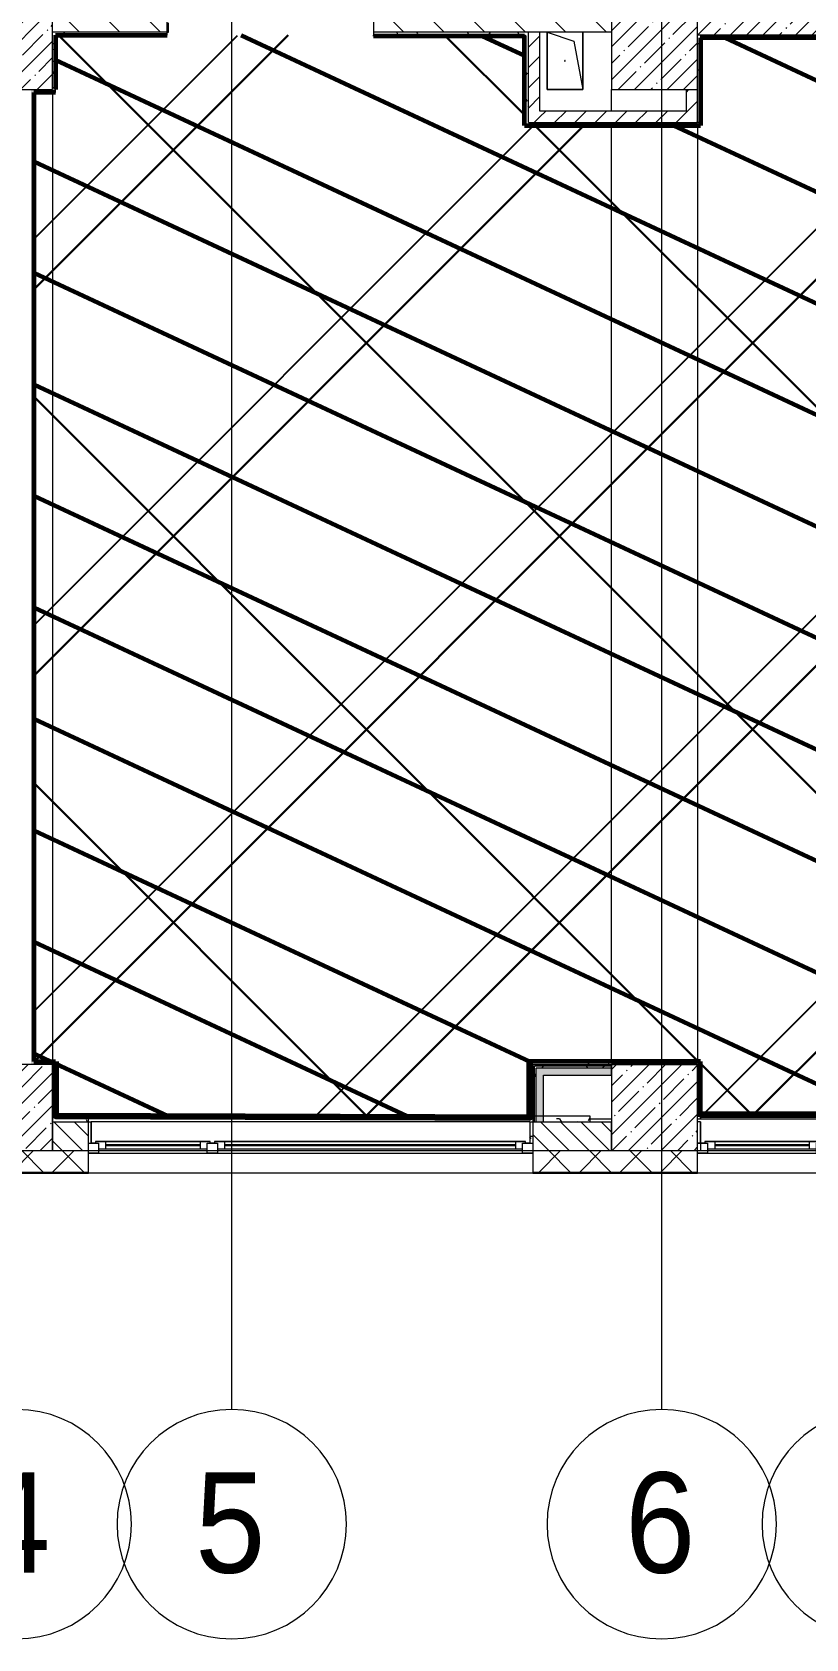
# Model space of a CAD drawing. Header units: millimetres. Extents: x -164500 to 426394, y -51911 to 102118.
# Drawn here: x 161390 to 166788, y -3507 to 7700 of the extents above; entities that cross this region are included whole.
import ezdxf

# ---------------------------------------------------------------- set-up
doc = ezdxf.new("R2010")
doc.units = ezdxf.units.MM
doc.linetypes.add('Осевая', pattern=[6350, 1270, -952.5, 3175, -952.5])
for name, color, linetype, lineweight in [('0) шлифовка', 5, 'Continuous', 60), ('1.4) Плинтус ПЛ-4', 6, 'Continuous', 60), ('5.3) Л-7 Линолеум 4 вып', 230, 'Continuous', 30), ('7.7) Плинтус', 222, 'Continuous', 90), ('A-FLOR', 7, 'Continuous', 9), ('A-GENM', 7, 'Continuous', 9), ('A-GLAZ', 7, 'Continuous', 9), ('A-GLAZ-1', 7, 'Continuous', 5), ('A-WALL', 7, 'Continuous', 5), ('I-WALL', 7, 'Continuous', 5), ('S-COLS', 7, 'Continuous', 9), ('S-COLS-1', 7, 'Continuous', 5), ('Оси', 7, 'Continuous', 9), ('Оси-1', 7, 'Continuous', 20), ('Оси-2', 7, 'Осевая', 9)]:
    doc.layers.add(name, color=color, linetype=linetype, lineweight=lineweight)
for name, color, linetype in [('2) защита вин плитк', 6, 'Continuous'), ('3.1) Наливной пол', 3, 'Continuous'), ('3.2.3) Нал-ой пол 4 вып', 3, 'Continuous')]:
    doc.layers.add(name, color=color, linetype=linetype)
doc.layers.add('A-AREA-PATT-2', color=7, linetype='Continuous', lineweight=5, true_color=0xcde0ef, transparency=1)
doc.layers.add('A-WALL-1', color=9, linetype='Continuous', lineweight=5, true_color=0x808080)
doc.layers.add('A-WALL-FNSH-1', color=9, linetype='Continuous', lineweight=5, true_color=0x808080)
doc.styles.add('Arial', font='arial.ttf', dxfattribs={"width": 0.9, "height": 700})
pattern_1 = [(45, (148772.12, -0.94), (-70.7107, 70.7107), [])]
pattern_2 = [(45, (148772.12, -0.94), (-114.0493, 114.0493), []), (45, (148886.17, -0.94), (-114.0493, 114.0493), [201.612, -40.322, 6.706, -33.617])]
pattern_3 = [(0, (148772.123, -0.94), (243.84, 60.96), [20.117, -162.763, 20.117, -162.763, -975.36]), (0, (148772.123, -0.94), (243.84, 60.96), [-365.76, 20.117, -345.643, 20.117, -162.763, -426.72]), (0, (148772.123, -0.94), (243.84, 60.96), [-914.4, 20.117, -101.803, 20.117, -284.683]), (120, (148863.563, 29.54), (-174.71291, 180.69163), [20.117, -162.763, 20.117, -162.763, -975.36]), (120, (148863.563, 29.54), (-174.71291, 180.69163), [-365.76, 20.117, -345.643, 20.117, -162.763, -426.72]), (120, (148863.563, 29.54), (-174.71291, 180.69163), [-914.4, 20.117, -101.803, 20.117, -284.683]), (240, (148894.043, 151.46), (-69.12709, -241.65163), [20.117, -162.763, 20.117, -162.763, -975.36]), (240, (148894.043, 151.46), (-69.12709, -241.65163), [-365.76, 20.117, -345.643, 20.117, -162.763, -426.72]), (240, (148894.043, 151.46), (-69.12709, -241.65163), [-914.4, 20.117, -101.803, 20.117, -284.683])]
pattern_4 = [(45, (148772.12, -0.94), (-212.132, 212.132), []), (135, (148772.12, -0.94), (-212.132, -212.132), [])]
pattern_5 = [(45, (148903.1, 14959), (-1347.04, 1347.04), [])]

# ---------------------------------------------------------------- blocks, each defined once
blk = doc.blocks.new('120_Окно_СКБ_2Ст - 120_Окно_СКБ_2Ст 3100х2500 _мал_створка слева_ 2-22446355-Объем проектирования 2 этажа')
at = {"layer": 'A-GLAZ'}
for p, q in [((-1550, -127), (-1550, -57)), ((-1550, -57), (-1480, -57)), ((-1480, -57), (-1480, -127)), ((650, -87), (-1480, -87)), ((-1480, -87), (-1480, -127)), ((-1430, -137), (-1430, -87)), ((600, -137), (600, -87)), ((650, -127), (650, -57)), ((650, -57), (720, -57)), ((650, -127), (650, -87)), ((720, -57), (720, -127)), ((1480, -87), (720, -87)), ((720, -87), (720, -127)), ((770, -137), (770, -87)), ((1430, -137), (1430, -87)), ((1480, -127), (1480, -57)), ((1480, -57), (1550, -57)), ((1480, -127), (1480, -87)), ((1550, -57), (1550, -127)), ((-1480, -127), (-1550, -127)), ((-1480, -127), (-1500, -127)), ((-1500, -127), (-1500, -137)), ((-1500, -137), (670, -137)), ((670, -137), (-1500, -137)), ((720, -127), (650, -127)), ((670, -127), (650, -127)), ((670, -137), (670, -127)), ((720, -127), (700, -127)), ((700, -127), (700, -137)), ((700, -137), (1500, -137)), ((1500, -137), (700, -137)), ((1550, -127), (1480, -127)), ((1500, -127), (1480, -127)), ((1500, -137), (1500, -127))]:
    blk.add_line(p, q, dxfattribs=at)
at = {"layer": 'A-GLAZ-1'}
for p, q in [((1550, -57), (-1550, -57)), ((-1430, -107), (600, -107)), ((770, -107), (1430, -107)), ((-1530, -127), (-1500, -127)), ((600, -117), (-1430, -117)), ((670, -127), (700, -127)), ((1430, -117), (770, -117)), ((1500, -127), (1530, -127))]:
    blk.add_line(p, q, dxfattribs=at)
blk = doc.blocks.new('120_Окно_СКБ_1Ст - 120_Окно_СКБ_1Ст 900х2500_h_-V407-Объем проектирования 2 этажа')
at = {"layer": 'A-GLAZ'}
for p, q in [((-450, -127), (-450, -57)), ((-450, -57), (-380, -57)), ((-380, -57), (-380, -127)), ((380, -87), (-380, -87)), ((-380, -87), (-380, -127)), ((-330, -137), (-330, -87)), ((330, -137), (330, -87)), ((380, -127), (380, -57)), ((380, -57), (450, -57)), ((380, -127), (380, -87)), ((450, -57), (450, -127)), ((-380, -127), (-450, -127)), ((-380, -127), (-400, -127)), ((-400, -127), (-400, -137)), ((-400, -137), (400, -137)), ((400, -137), (-400, -137)), ((450, -127), (380, -127)), ((400, -127), (380, -127)), ((400, -137), (400, -127))]:
    blk.add_line(p, q, dxfattribs=at)
at = {"layer": 'A-GLAZ-1'}
for p, q in [((450, -57), (-450, -57)), ((-330, -107), (330, -107)), ((-430, -127), (-400, -127)), ((330, -117), (-330, -117)), ((400, -127), (450, -127))]:
    blk.add_line(p, q, dxfattribs=at)
blk = doc.blocks.new('GM_Отверстие прямоугольное _в плите_ - Отверстие-V419-Объем проектирования 2 этажа')
at = {"layer": 'A-GENM'}
for p, q in [((-200, 125), (200, 125)), ((200, 125), (-200, 125)), ((-138, 62), (200, 125)), ((200, 125), (200, -125)), ((200, -125), (200, 125)), ((-200, -125), (-138, 62)), ((200, -125), (-200, -125)), ((-200, -125), (200, -125))]:
    blk.add_line(p, q, dxfattribs=at)
for start, end in [(360, 180), (180, 360)]:
    blk.add_arc((0, 0), 2.5, start, end, dxfattribs=at)
blk = doc.blocks.new('BSC_Колонна _Прямоугольная - 600х600-20441433-Объем проектирования 2 этажа')
at = {"layer": 'S-COLS-1'}
h = blk.add_hatch(dxfattribs=at)
h.set_pattern_fill('FP_175', color=256, style=0, pattern_type=2)
h.set_pattern_definition([(45, (-12460, -7600), (-114.0493, 114.0493), []), (45, (-12345.95, -7600), (-114.0493, 114.0493), [201.612, -40.322, 6.706, -33.617])])
h.paths.add_polyline_path([(300, -300), (300, 300), (-300, 300), (-300, -300), (150, -300)])
for p, q in [((300, 300), (-300, 300)), ((-300, 300), (-300, -300)), ((300, -300), (300, 300)), ((-300, -300), (300, -300))]:
    blk.add_line(p, q, dxfattribs=at)
blk = doc.blocks.new('BSC_Колонна _Прямоугольная - 600х600-V426-Объем проектирования 2 этажа')
at = {"layer": 'S-COLS-1'}
h = blk.add_hatch(dxfattribs=at)
h.set_pattern_fill('FP_176', color=256, style=0, pattern_type=2)
h.set_pattern_definition([(45, (-16960, -7600), (-114.0493, 114.0493), []), (45, (-16845.95, -7600), (-114.0493, 114.0493), [201.612, -40.322, 6.706, -33.617])])
h.paths.add_polyline_path([(300, -300), (300, 300), (-300, 300), (-300, -300), (-225, -300)])
for p, q in [((300, 300), (-300, 300)), ((-300, 300), (-300, -300)), ((300, -300), (300, 300)), ((-300, -300), (300, -300))]:
    blk.add_line(p, q, dxfattribs=at)
blk = doc.blocks.new('Ось сетки - D8-29747960-Объем проектирования 2 этажа')
at = {"layer": 'Оси-1'}
for start, end in [(360, 180), (180, 360)]:
    blk.add_arc((0, 0), 4, start, end, dxfattribs=at)

msp = doc.modelspace()

# ---------------------------------------------------------------- hatches: boundary and pattern name
at = {"layer": '0) шлифовка', "true_color": 0x2776bb}
h = msp.add_hatch(dxfattribs=at)
h.set_pattern_fill('ANSI31', color=152, scale=222, angle=110)
h.set_pattern_definition([(155, (148903.1, 14959), (-297.882, -638.811), [])])
h.paths.add_polyline_path([(164824.123, 7672), (163772.033, 7672), (163772.033, 7679), (161553.123, 7679), (161553.123, 7300), (161553.123, 7279), (161403.123, 7279), (161403.123, 521), (161553.123, 521), (161553.123, 141), (161782.123, 141), (164861.123, 141), (164861.123, 521), (166053.123, 521), (166053.123, 141), (166932.123, 141), (170661.123, 141), (170661.123, 520.5), (170661.123, 521), (171503.123, 521), (171503.123, 141), (173581.123, 141), (173581.123, 150), (173581.123, 7679), (173142.123, 7679), (171702.123, 7680), (171702.123, 7679), (171303.123, 7679), (171303.123, 7049), (169631.123, 7049), (169631.123, 7659), (166053.123, 7659), (166053.123, 7049), (164824.123, 7049)])
at = {"layer": '2) защита вин плитк'}
h = msp.add_hatch(dxfattribs=at)
h.set_pattern_fill('ANSI31', color=256, scale=600)
h.set_pattern_definition(pattern_5)
h.paths.add_polyline_path([(164824.123, 7672), (163772.033, 7672), (163772.033, 7679), (161553.123, 7679), (161553.123, 7300), (161553.123, 7279), (161403.123, 7279), (161403.123, 521), (161553.123, 521), (161553.123, 141), (161782.123, 141), (164861.123, 141), (164861.123, 521), (166053.123, 521), (166053.123, 141), (166932.123, 141), (170661.123, 141), (170661.123, 520.5), (170661.123, 521), (171503.123, 521), (171503.123, 141), (173581.123, 141), (173581.123, 150), (173581.123, 7679), (173142.123, 7679), (171702.123, 7680), (171702.123, 7679), (171303.123, 7679), (171303.123, 7049), (169631.123, 7049), (169631.123, 7659), (166053.123, 7659), (166053.123, 7049), (164824.123, 7049)])
at = {"layer": '3.1) Наливной пол'}
h = msp.add_hatch(dxfattribs=at)
h.set_pattern_fill('ANSI31', color=256, scale=600)
h.set_pattern_definition([(45, (148903.1, 28781), (-1347.04, 1347.04), [])])
h.paths.add_polyline_path([(164824.123, 7670.008), (163772.033, 7670.008), (163772.033, 7677.008), (161553.123, 7677.008), (161553.123, 7298.008), (161553.123, 7277.008), (161403.123, 7277.008), (161403.123, 519.008), (161553.123, 519.008), (161553.123, 139.008), (161782.123, 139.008), (164861.123, 139.008), (164861.123, 519.008), (166053.123, 519.008), (166053.123, 139.008), (166932.123, 139.008), (170661.123, 139.008), (170661.123, 518.508), (170661.123, 519.008), (171503.123, 519.008), (171503.123, 139.008), (173581.123, 139.008), (173581.123, 148.008), (173581.123, 7677.008), (173142.123, 7677.008), (171702.123, 7678.008), (171702.123, 7677.008), (171303.123, 7677.008), (171303.123, 7047.008), (169631.123, 7047.008), (169631.123, 7657.008), (166053.123, 7657.008), (166053.123, 7047.008), (164824.123, 7047.008)])
at = {"layer": '3.2.3) Нал-ой пол 4 вып'}
h = msp.add_hatch(dxfattribs=at)
h.set_pattern_fill('ANSI31', color=256, scale=600)
h.set_pattern_definition(pattern_5)
h.paths.add_polyline_path([(164824.123, 7672), (163772.033, 7672), (163772.033, 7679), (161553.123, 7679), (161553.123, 7300), (161553.123, 7279), (161403.123, 7279), (161403.123, 521), (161553.123, 521), (161553.123, 141), (161782.123, 141), (164861.123, 141), (164861.123, 521), (166053.123, 521), (166053.123, 141), (166932.123, 141), (170661.123, 141), (170661.123, 520.5), (170661.123, 521), (171503.123, 521), (171503.123, 141), (173581.123, 141), (173581.123, 150), (173581.123, 7679), (173142.123, 7679), (171702.123, 7680), (171702.123, 7679), (171303.123, 7679), (171303.123, 7049), (169631.123, 7049), (169631.123, 7659), (166053.123, 7659), (166053.123, 7049), (164824.123, 7049)])
at = {"layer": '5.3) Л-7 Линолеум 4 вып'}
h = msp.add_hatch(dxfattribs=at)
h.set_pattern_fill('ANSI37', color=256, scale=600)
h.set_pattern_definition([(45, (148903.1, 14959), (-1347.04, 1347.04), []), (135, (148903.1, 14959), (-1347.04, -1347.04), [])])
h.paths.add_polyline_path([(164824.123, 7672), (163772.033, 7672), (163772.033, 7679), (161553.123, 7679), (161553.123, 7300), (161553.123, 7279), (161403.123, 7279), (161403.123, 521), (161553.123, 521), (161553.123, 141), (161782.123, 141), (164861.123, 141), (164861.123, 521), (166053.123, 521), (166053.123, 141), (166932.123, 141), (170661.123, 141), (170661.123, 520.5), (170661.123, 521), (171503.123, 521), (171503.123, 141), (173581.123, 141), (173581.123, 150), (173581.123, 7679), (173142.123, 7679), (171702.123, 7680), (171702.123, 7679), (171303.123, 7679), (171303.123, 7049), (169631.123, 7049), (169631.123, 7659), (166053.123, 7659), (166053.123, 7049), (164824.123, 7049)])
at = {"layer": 'A-AREA-PATT-2'}
msp.add_hatch(color=256, dxfattribs=at).paths.add_polyline_path([(164824.123, 7049.059), (164828.123, 7049.059), (164828.123, 7675.059), (163772.123, 7675.059), (163772.123, 7671.059), (164824.123, 7671.059), (164824.123, 7050.932)])
at = {"layer": 'A-WALL'}
h = msp.add_hatch(dxfattribs=at)
h.set_pattern_fill('FP_2', color=256, style=0, pattern_type=2)
h.set_pattern_definition([(135, (148772.12, -0.94), (-70.7107, -70.7107), [])])
h.paths.add_polyline_path([(161532.123, -100.941), (161782.123, -100.941), (161782.123, 99.059), (161532.123, 99.059), (161532.123, 80.508)])
h.paths.add_polyline_path([(165432.123, -100.941), (165432.123, 99.059), (164882.123, 99.059), (164882.123, -100.941)])
h = msp.add_hatch(dxfattribs=at)
h.set_pattern_fill('FP_24', color=256, style=0, pattern_type=2)
h.set_pattern_definition([(45, (148772.12, -0.94), (-141.42136, 141.42136), []), (135, (148772.12, -0.94), (-141.42136, -141.42136), [])])
h.paths.add_polyline_path([(224252.123, -250.941), (224472.123, -250.941), (224472.123, -100.941), (220332.123, -100.941), (220332.123, -250.941), (224048.58, -250.941)])
h.paths.add_polyline_path([(216098.502, -250.941), (219432.123, -250.941), (219432.123, -100.941), (215832.123, -100.941), (215832.123, -250.941)])
h.paths.add_polyline_path([(214182.123, -250.941), (214932.123, -250.941), (214932.123, -100.941), (213932.123, -100.941), (213932.123, -250.941)])
h.paths.add_polyline_path([(210182.123, -250.941), (210832.123, -250.941), (210832.123, -100.941), (209682.123, -100.941), (209682.123, -250.941)])
h.paths.add_polyline_path([(207582.123, -250.941), (207582.123, -100.941), (206832.123, -100.941), (206832.123, -250.941), (207425.689, -250.941)])
h.paths.add_polyline_path([(205182.123, -250.941), (205932.123, -250.941), (205932.123, -100.941), (205182.123, -100.941), (205182.123, -118.941)])
h.paths.add_polyline_path([(200682.123, -250.941), (202082.123, -250.941), (202082.123, -100.941), (200682.123, -100.941)])
h.paths.add_polyline_path([(196584.673, -250.941), (197582.123, -250.941), (197582.123, -100.941), (196182.123, -100.941), (196182.123, -250.941)])
h.paths.add_polyline_path([(191682.123, -250.941), (192808.457, -250.941), (192808.457, -100.941), (191432.123, -100.941), (191432.123, -250.941), (191525.533, -250.941)])
h.paths.add_polyline_path([(194082.123, -250.941), (194082.123, -100.941), (193708.457, -100.941), (193708.457, -250.941)])
h.paths.add_polyline_path([(187262.123, -250.941), (188332.123, -250.941), (188332.123, -100.941), (186762.123, -100.941), (186762.123, -250.941), (187189.127, -250.941)])
h.paths.add_polyline_path([(181782.123, -250.941), (182642.123, -250.941), (182642.123, -100.941), (181782.123, -100.941), (181782.123, -118.941)])
h.paths.add_polyline_path([(183575.455, -250.941), (184662.123, -250.941), (184662.123, -100.941), (183542.123, -100.941), (183542.123, -250.941)])
h.paths.add_polyline_path([(178516.314, -250.941), (179682.123, -250.941), (179682.123, -100.941), (177981.867, -100.941), (177981.867, -250.941)])
h.paths.add_polyline_path([(171288.97, -250.941), (171482.123, -250.941), (171482.123, -100.941), (170382.123, -100.941), (170382.123, -250.941), (171282.123, -250.941)])
h.paths.add_polyline_path([(174902.642, -250.941), (175181.867, -250.941), (175181.867, -100.941), (173582.123, -100.941), (173582.123, -250.941), (174332.123, -250.941)])
h.paths.add_polyline_path([(165432.123, -250.941), (166032.123, -250.941), (166032.123, -100.941), (164882.123, -100.941), (164882.123, -250.941)])
h.paths.add_polyline_path([(167582.123, -250.941), (167582.123, -100.941), (166932.123, -100.941), (166932.123, -250.941), (166952.564, -250.941)])
h.paths.add_polyline_path([(160932.123, -250.941), (161782.123, -250.941), (161782.123, -100.941), (160432.123, -100.941), (160432.123, -250.941), (160447.955, -250.941)])
h.paths.add_polyline_path([(155388.814, -250.941), (157332.123, -250.941), (157332.123, -100.941), (153402.123, -100.941), (153402.123, -250.941), (154666.08, -250.941)])
h.paths.add_polyline_path([(148662.123, -250.941), (152502.123, -250.941), (152502.123, -100.941), (148512.123, -100.941), (148512.123, -250.941)])
at = {"layer": 'I-WALL'}
h = msp.add_hatch(dxfattribs=at)
h.set_pattern_fill('FP_23', color=256, style=0, pattern_type=2)
h.set_pattern_definition([(135, (148772.12, -0.94), (-141.4214, -141.4214), [])])
h.paths.add_polyline_path([(162332.033, 7699.059), (162332.033, 7899.059), (161532.123, 7899.059), (161532.123, 7699.059), (161552.123, 7699.059)])
h.paths.add_polyline_path([(163941.41, 7699.059), (165432.123, 7699.059), (165432.123, 7899.059), (163772.033, 7899.059), (163772.033, 7699.059)])
h.paths.add_polyline_path([(160252.123, 7699.059), (160932.123, 7699.059), (160932.123, 7899.059), (160232.123, 7899.059), (160232.123, 7829.059), (159432.123, 7829.059), (159432.123, 7899.059), (157032.123, 7899.059), (157032.123, 7699.059), (160232.123, 7699.059)])
h.paths.add_polyline_path([(156432.123, 7699.059), (156432.123, 7899.059), (155302.123, 7899.059), (155302.123, 7699.059), (156412.123, 7699.059)])
h.paths.add_polyline_path([(152502.123, 7699.059), (152802.123, 7699.059), (152802.123, 7899.059), (152502.123, 7899.059)])
h = msp.add_hatch(dxfattribs=at)
h.set_pattern_fill('FP_1', color=256, style=0, pattern_type=2)
h.set_pattern_definition(pattern_2)
h.paths.add_polyline_path([(169843.502, 7679.059), (170682.123, 7679.059), (170682.123, 7899.059), (168532.123, 7899.059), (168532.123, 7829.059), (167332.123, 7829.059), (167332.123, 7899.059), (166032.123, 7899.059), (166032.123, 7679.059), (169732.123, 7679.059)])
h = msp.add_hatch(dxfattribs=at)
h.set_pattern_fill('FP_191', color=256, style=0, pattern_type=2)
h.set_pattern_definition(pattern_3)
h.paths.add_polyline_path([(161532.123, 7299.059), (161552.123, 7299.059), (161551.171, 7679.059), (161532.123, 7699.059), (161532.123, 7678.546)])
h.paths.add_polyline_path([(161552.123, 7679.059), (161552.123, 7699.059), (161532.123, 7699.059)])
h = msp.add_hatch(dxfattribs=at)
h.set_pattern_fill('FP_191', color=256, style=0, pattern_type=2)
h.set_pattern_definition(pattern_3)
h.paths.add_polyline_path([(164832.123, 7679.059), (164852.123, 7679.059), (164852.123, 7699.059), (163772.033, 7699.059), (163772.123, 7679.059), (164824.123, 7679.059)])
h.paths.add_polyline_path([(161552.123, 7679.059), (162332.033, 7679.059), (162332.033, 7699.059), (161552.123, 7699.059)])
h = msp.add_hatch(dxfattribs=at)
h.set_pattern_fill('FP_191', color=256, style=0, pattern_type=2)
h.set_pattern_definition(pattern_3)
h.paths.add_polyline_path([(164842.017, 7049.059), (164852.123, 7049.059), (164852.123, 7679.059), (164832.123, 7679.059), (164832.123, 7049.059)])
h = msp.add_hatch(dxfattribs=at)
h.set_pattern_fill('FP_22', color=256, style=0, pattern_type=2)
h.set_pattern_definition(pattern_1)
h.paths.add_polyline_path([(164852.123, 7069.059), (164932.123, 7069.059), (164932.123, 7699.059), (164852.123, 7699.059), (164852.123, 7269.059)])
h = msp.add_hatch(dxfattribs=at)
h.set_pattern_fill('FP_191', color=256, style=0, pattern_type=2)
h.set_pattern_definition(pattern_3)
h.paths.add_polyline_path([(166052.123, 7069.059), (166051.171, 7659.059), (166032.123, 7679.059), (166032.123, 7069.059)])
h.paths.add_polyline_path([(166052.123, 7659.059), (166052.123, 7679.059), (166032.123, 7679.059)])
h = msp.add_hatch(dxfattribs=at)
h.set_pattern_fill('FP_191', color=256, style=0, pattern_type=2)
h.set_pattern_definition(pattern_3)
h.paths.add_polyline_path([(168982.123, 7659.059), (169631.123, 7659.059), (169652.123, 7679.059), (166052.123, 7679.059), (166052.123, 7659.059), (168782.123, 7659.059)])
h.paths.add_polyline_path([(169652.123, 7659.059), (169652.123, 7679.059), (169632.123, 7659.059)])
h = msp.add_hatch(dxfattribs=at)
h.set_pattern_fill('FP_191', color=256, style=0, pattern_type=2)
h.set_pattern_definition(pattern_3)
h.paths.add_polyline_path([(161382.123, 7299.059), (161402.123, 7279.059), (161402.123, 7299.059)])
h.paths.add_polyline_path([(161382.123, 499.059), (161402.123, 499.059), (161401.171, 7279.059), (161382.123, 7299.059), (161382.123, 517.077)])
h = msp.add_hatch(dxfattribs=at)
h.set_pattern_fill('FP_191', color=256, style=0, pattern_type=2)
h.set_pattern_definition(pattern_3)
h.paths.add_polyline_path([(161552.123, 7279.059), (161552.123, 7299.059), (161402.123, 7299.059), (161402.623, 7279.059), (161532.123, 7279.059)])
h = msp.add_hatch(dxfattribs=at)
h.set_pattern_fill('FP_22', color=256, style=0, pattern_type=2)
h.set_pattern_definition(pattern_1)
h.paths.add_polyline_path([(166032.123, 7149.059), (166032.123, 7299.059), (165952.123, 7299.059), (165952.123, 7149.059)])
h = msp.add_hatch(dxfattribs=at)
h.set_pattern_fill('FP_191', color=256, style=0, pattern_type=2)
h.set_pattern_definition(pattern_3)
h.paths.add_polyline_path([(166032.123, 7049.059), (166052.123, 7049.059), (166052.123, 7069.059), (164852.123, 7069.059), (164852.154, 7049.059), (166028.562, 7049.059)])
h = msp.add_hatch(dxfattribs=at)
h.set_pattern_fill('FP_22', color=256, style=0, pattern_type=2)
h.set_pattern_definition(pattern_1)
h.paths.add_polyline_path([(165452.417, 7069.059), (166032.123, 7069.059), (166032.123, 7149.059), (164932.123, 7149.059), (164932.123, 7069.059), (165432.123, 7069.059)])
h = msp.add_hatch(dxfattribs=at)
h.set_pattern_fill('FP_191', color=256, style=0, pattern_type=2)
h.set_pattern_definition(pattern_3)
h.paths.add_polyline_path([(161532.123, 499.059), (161530.359, 519.059), (161403.123, 519.059), (161402.123, 499.059)])
h = msp.add_hatch(dxfattribs=at)
h.set_pattern_fill('FP_191', color=256, style=0, pattern_type=2)
h.set_pattern_definition(pattern_3)
h.paths.add_polyline_path([(161540.065, 139.059), (161552.123, 139.059), (161552.123, 519.059), (161532.123, 519.059), (161532.123, 139.059)])
h = msp.add_hatch(dxfattribs=at)
h.set_pattern_fill('FP_191', color=256, style=0, pattern_type=2)
h.set_pattern_definition(pattern_3)
h.paths.add_polyline_path([(164882.123, 499.059), (166032.123, 499.059), (166030.359, 519.059), (164862.123, 519.059), (164862.123, 499.059)])
h = msp.add_hatch(dxfattribs=at)
h.set_pattern_fill('FP_191', color=256, style=0, pattern_type=2)
h.set_pattern_definition(pattern_3)
h.paths.add_polyline_path([(164882.123, 139.059), (164882.123, 499.059), (164862.123, 498.711), (164862.123, 139.059)])
h = msp.add_hatch(dxfattribs=at)
h.set_pattern_fill('FP_192', color=256, style=0, pattern_type=2)
h.set_pattern_definition(pattern_4)
h.paths.add_polyline_path([(164883.414, 139.059), (164894.623, 139.059), (164894.623, 499.059), (164882.123, 499.059), (164882.123, 139.059)])
h = msp.add_hatch(dxfattribs=at)
h.set_pattern_fill('FP_192', color=256, style=0, pattern_type=2)
h.set_pattern_definition(pattern_4)
h.paths.add_polyline_path([(165145.728, 486.559), (165432.123, 486.559), (165432.123, 499.059), (164894.623, 499.059), (164894.623, 486.559), (164966.739, 486.559)])
h = msp.add_hatch(dxfattribs=at)
h.set_pattern_fill('FP_192', color=256, style=0, pattern_type=2)
h.set_pattern_definition(pattern_4)
h.paths.add_polyline_path([(164895.957, 139.059), (164907.123, 139.059), (164907.123, 486.559), (164894.623, 486.559), (164894.623, 139.059)])
h = msp.add_hatch(dxfattribs=at)
h.set_pattern_fill('FP_192', color=256, style=0, pattern_type=2)
h.set_pattern_definition(pattern_4)
h.paths.add_polyline_path([(165411.623, 474.059), (165432.123, 474.059), (165432.123, 486.559), (164907.123, 486.559), (164907.123, 474.059), (165282.123, 474.059)])
for points in [[(164957.123, 99.059), (164957.123, 474.059), (164907.123, 474.059), (164907.123, 99.059)], [(165432.123, 424.059), (165432.123, 474.059), (164957.123, 474.059), (164957.123, 424.059), (165282.123, 424.059)]]:
    msp.add_hatch(color=256, dxfattribs=at).paths.add_polyline_path(points)
h = msp.add_hatch(dxfattribs=at)
h.set_pattern_fill('FP_191', color=256, style=0, pattern_type=2)
h.set_pattern_definition(pattern_3)
h.paths.add_polyline_path([(166052.123, 139.059), (166052.123, 519.059), (166032.123, 519.059), (166032.123, 139.059)])
h = msp.add_hatch(dxfattribs=at)
h.set_pattern_fill('FP_191', color=256, style=0, pattern_type=2)
h.set_pattern_definition(pattern_3)
h.paths.add_polyline_path([(165145.728, 99.059), (165282.123, 99.059), (165282.123, 139.059), (164957.123, 139.059), (164957.123, 99.059)])
h.paths.add_polyline_path([(161532.123, 99.059), (161782.123, 99.059), (161782.123, 139.059), (161532.123, 139.059)])
h.paths.add_polyline_path([(164907.123, 99.059), (164907.123, 139.059), (164882.123, 139.059), (164882.123, 99.059)])
h = msp.add_hatch(dxfattribs=at)
h.set_pattern_fill('FP_191', color=256, style=0, pattern_type=2)
h.set_pattern_definition(pattern_3)
h.paths.add_polyline_path([(161802.123, -48.941), (161802.123, 99.059), (161782.123, 99.059), (161782.123, -48.941)])
h = msp.add_hatch(dxfattribs=at)
h.set_pattern_fill('FP_191', color=256, style=0, pattern_type=2)
h.set_pattern_definition(pattern_3)
h.paths.add_polyline_path([(164862.123, -48.941), (164882.123, -48.941), (164882.123, 99.059), (164862.123, 97.865), (164862.123, -38.941)])
at = {"layer": 'S-COLS-1'}
h = msp.add_hatch(dxfattribs=at)
h.set_pattern_fill('FP_1', color=256, style=0, pattern_type=2)
h.set_pattern_definition(pattern_2)
h.paths.add_polyline_path([(161532.123, -100.941), (161532.123, 499.059), (160932.123, 499.059), (160932.123, -100.941), (161170.689, -100.941)])
h = msp.add_hatch(dxfattribs=at)
h.set_pattern_fill('FP_1', color=256, style=0, pattern_type=2)
h.set_pattern_definition(pattern_2)
h.paths.add_polyline_path([(166032.123, -100.941), (166032.123, 499.059), (165432.123, 499.059), (165432.123, -100.941), (165507.095, -100.941)])

# ---------------------------------------------------------------- linework, layer by layer
at = {"layer": '1.4) Плинтус ПЛ-4'}
for p, q in [((161552.123, 7679.059), (161552.123, 7299.059)), ((161553.123, 7678.059), (162332.033, 7678.059)), ((164824.123, 7671.059), (163772.123, 7671.059)), ((164824.123, 7049.059), (164824.123, 7671.059)), ((169632.123, 7659.059), (166052.123, 7659.059)), ((166052.123, 7659.059), (166052.123, 7049.059)), ((161553.123, 7279.059), (161402.123, 7279.059)), ((161402.123, 7279.059), (161402.123, 519.059)), ((164824.123, 7048.059), (166053.123, 7048.059)), ((161402.123, 519.059), (161552.123, 519.059)), ((161552.123, 139.059), (161552.123, 519.059)), ((164861.123, 520.059), (164861.123, 149.059)), ((166053.123, 520.059), (164861.123, 520.059)), ((166053.123, 139.059), (166053.123, 520.059)), ((161552.123, 139.059), (161782.123, 139.059))]:
    msp.add_line(p, q, dxfattribs=at)
at = {"layer": '7.7) Плинтус'}
for points in [[(161553.123, 520.059), (161553.123, 140.059), (164862.123, 129.059), (164862.123, 519.059)], [(166053.123, 149.059), (170672.123, 149.059), (170672.123, 519.559)]]:
    msp.add_lwpolyline(points, dxfattribs=at)
at = {"layer": 'A-FLOR'}
for p, q in [((162341.41, 7699.059), (162341.41, 7764.059)), ((162332.033, 7699.059), (162341.41, 7699.059)), ((165432.123, 7150), (165432.123, 7300)), ((165432.123, 7300), (165952.123, 7300)), ((165432.123, 7149.059), (165432.123, 7299.059)), ((165432.123, 7299.059), (165952.123, 7299.059)), ((161532.123, 7280), (161532.123, 520)), ((161532.123, 7279.059), (161532.123, 519.059)), ((165432.123, 520), (165432.123, 7050)), ((165432.123, 519.059), (165432.123, 7049.059)), ((166032.123, 7050), (166032.123, 520)), ((166032.123, 7049.059), (166032.123, 519.059)), ((164862.123, 500), (164862.123, 140)), ((164862.123, 499.059), (164862.123, 139.059))]:
    msp.add_line(p, q, dxfattribs=at)
at = {"layer": 'A-WALL'}
for p, q in [((162332.033, 7699.059), (161532.123, 7699.059)), ((161553.123, 7678.059), (161552.123, 7678.059)), ((165432.123, 7699.059), (163772.033, 7699.059)), ((164852.123, 7069.059), (164852.123, 7699.059)), ((170682.123, 7679.059), (166032.123, 7679.059)), ((166053.123, 7658.059), (166052.123, 7658.059)), ((161553.123, 7299.059), (161552.123, 7299.059)), ((164894.623, 99.059), (164894.623, 486.559)), ((165432.123, 486.559), (164894.623, 486.559)), ((164907.123, 99.059), (164907.123, 474.059)), ((165432.123, 474.059), (164907.123, 474.059)), ((166052.123, 139.059), (166052.123, 149.059)), ((161532.123, 99.059), (161802.123, 99.059)), ((164862.123, 99.059), (165432.123, 99.059)), ((160432.123, -100.941), (170682.123, -100.941)), ((166052.123, -48.941), (166052.123, -100.941)), ((160432.123, -250.941), (161782.123, -250.941)), ((160432.123, -253.941), (161782.123, -253.941)), ((164882.123, -258.941), (161782.123, -258.941)), ((164882.123, -250.941), (166032.123, -250.941)), ((164882.123, -253.941), (166032.123, -253.941)), ((166932.123, -258.941), (166032.123, -258.941))]:
    msp.add_line(p, q, dxfattribs=at)
at = {"layer": 'A-WALL-1'}
for p, q in [((162332.033, 7679.059), (162332.033, 7919.059)), ((163772.033, 7919.059), (163772.033, 7679.059)), ((161552.123, 7679.059), (162332.033, 7679.059)), ((164932.123, 7149.059), (164932.123, 7699.059)), ((166052.123, 7679.059), (166052.123, 7659.059)), ((161553.123, 7279.059), (161553.123, 7299.059)), ((165952.123, 7299.059), (165952.123, 7149.059)), ((166032.123, 7069.059), (166032.123, 7299.059)), ((164852.123, 7069.059), (166032.123, 7069.059)), ((165952.123, 7149.059), (164932.123, 7149.059)), ((164832.123, 7049.059), (166052.123, 7049.059)), ((161532.123, 499.059), (160912.123, 499.059)), ((161532.123, 499.059), (161532.123, -100.941)), ((164862.123, 519.059), (164862.123, 499.059)), ((164882.123, 499.059), (164882.123, -250.941)), ((164882.123, 499.059), (166052.123, 499.059)), ((165411.623, 519.059), (165411.623, 499.059)), ((165432.123, 424.059), (165432.123, 499.059)), ((166032.123, 499.059), (166032.123, 139.059)), ((164957.123, 99.059), (164957.123, 424.059)), ((164957.123, 424.059), (165432.123, 424.059)), ((161782.123, -250.941), (161782.123, 139.059)), ((165282.123, 139.059), (164862.123, 139.059)), ((165282.123, 99.059), (165282.123, 139.059)), ((166032.123, 149.059), (166052.123, 149.059)), ((166032.123, 139.059), (166052.123, 139.059)), ((161802.123, -48.941), (161802.123, 99.059)), ((164862.123, 99.059), (164862.123, -48.941)), ((165432.123, -100.941), (165432.123, 99.059)), ((161782.123, -48.941), (161802.123, -48.941)), ((164862.123, -48.941), (164882.123, -48.941)), ((166032.123, -250.941), (166032.123, -100.941))]:
    msp.add_line(p, q, dxfattribs=at)
at = {"layer": 'A-WALL-FNSH-1'}
for p, q in [((161553.123, 7299.059), (161553.123, 7678.059)), ((162332.033, 7678.059), (162332.033, 7679.059)), ((166053.123, 7658.059), (169631.123, 7658.059)), ((166053.123, 7048.059), (166053.123, 7658.059)), ((161403.123, 7278.059), (161552.123, 7278.059)), ((161403.123, 520.059), (161403.123, 7278.059)), ((161552.123, 7278.059), (161552.123, 7279.059)), ((164824.123, 7049.059), (164824.123, 7048.059)), ((161553.123, 520.059), (161403.123, 520.059)), ((161553.123, 140.059), (161553.123, 520.059)), ((164862.123, 519.059), (166052.123, 519.059)), ((165411.623, 520.059), (165411.623, 519.059)), ((166052.123, 520.059), (166052.123, 149.059)), ((161782.123, 140.059), (161553.123, 140.059)), ((161782.123, 139.059), (161782.123, 140.059)), ((164861.123, 149.059), (164862.123, 149.059)), ((166052.123, 149.059), (166053.123, 149.059)), ((166052.123, 139.059), (166053.123, 139.059)), ((161803.123, 99.059), (161802.123, 99.059)), ((161803.123, -48.941), (161803.123, 99.059)), ((164862.123, 99.059), (164861.123, 99.059)), ((164861.123, 99.059), (164861.123, -48.941)), ((166053.123, 99.059), (166052.123, 99.059)), ((166052.123, 99.059), (166052.123, -48.941)), ((166053.123, -48.941), (166053.123, 99.059)), ((161802.123, -48.941), (161803.123, -48.941)), ((164861.123, -48.941), (164862.123, -48.941)), ((166052.123, -48.941), (166053.123, -48.941)), ((160432.123, -258.941), (161782.123, -258.941)), ((161782.123, -258.941), (161782.123, -250.941)), ((164882.123, -250.941), (164882.123, -258.941)), ((164882.123, -258.941), (166032.123, -258.941)), ((166032.123, -258.941), (166032.123, -250.941))]:
    msp.add_line(p, q, dxfattribs=at)
at = {"layer": 'I-WALL'}
for p, q in [((163772.123, 7679.059), (164832.123, 7679.059)), ((163772.123, 7671.059), (163772.123, 7679.059)), ((164832.123, 7679.059), (164832.123, 7049.059)), ((164831.123, 7049.059), (164832.123, 7049.059)), ((161782.123, 140.059), (164862.123, 140.059)), ((161782.123, 139.059), (164862.123, 139.059)), ((164862.123, 119.059), (164862.123, 139.059)), ((164862.123, 119.059), (164882.123, 119.059)), ((165282.123, 119.059), (165432.123, 119.059)), ((166032.123, 119.059), (166932.123, 119.059)), ((166052.123, 119.059), (166052.123, 139.059)), ((166053.123, 140.059), (166932.123, 140.059)), ((166053.123, 139.059), (166932.123, 139.059)), ((166053.123, 139.059), (166053.123, 119.059)), ((164861.123, 99.059), (161803.123, 99.059)), ((166052.123, 99.059), (166032.123, 99.059)), ((166052.123, -48.941), (166032.123, -48.941))]:
    msp.add_line(p, q, dxfattribs=at)
at = {"layer": 'S-COLS-1'}
for p, q in [((161532.123, 499.059), (160932.123, 499.059)), ((161532.123, -100.941), (161532.123, 499.059)), ((166032.123, 499.059), (165432.123, 499.059)), ((165432.123, 499.059), (165432.123, -100.941)), ((166032.123, -100.941), (166032.123, 499.059)), ((160932.123, -100.941), (161532.123, -100.941)), ((165432.123, -100.941), (166032.123, -100.941))]:
    msp.add_line(p, q, dxfattribs=at)
at = {"layer": 'Оси'}
for points in [[(162782.123, -1907.2), (162782.123, 3092.8), (162782.123, 22397.13), (162782.123, 27397.13)], [(165782.123, -1907.2), (165782.123, 3092.8), (165782.123, 22397.13), (165782.123, 27397.13)]]:
    msp.add_lwpolyline(points, dxfattribs=at)
at = {"layer": 'Оси-2'}
for p, q in [((162782.123, 3093.741), (162782.123, 22398.071)), ((165782.123, 3093.741), (165782.123, 22398.071))]:
    msp.add_line(p, q, dxfattribs=at)

# ---------------------------------------------------------------- block references
at = {"layer": 'A-GENM', "rotation": 270.0000000000002}
msp.add_blockref('GM_Отверстие прямоугольное _в плите_ - Отверстие-V419-Объем проектирования 2 этажа', (165107.123, 7499.059), dxfattribs=at)
at = {"layer": 'A-GLAZ', "color": 3, "rotation": 180}
for name, p in [('120_Окно_СКБ_2Ст - 120_Окно_СКБ_2Ст 3100х2500 _мал_створка слева_ 2-22446355-Объем проектирования 2 этажа', (163332.123, -175.941)), ('120_Окно_СКБ_1Ст - 120_Окно_СКБ_1Ст 900х2500_h_-V407-Объем проектирования 2 этажа', (166482.123, -175.941))]:
    msp.add_blockref(name, p, dxfattribs=at)
at = {"layer": 'S-COLS'}
for name, p in [('BSC_Колонна _Прямоугольная - 600х600-20441433-Объем проектирования 2 этажа', (161232.123, 7599.059)), ('BSC_Колонна _Прямоугольная - 600х600-V426-Объем проектирования 2 этажа', (165732.123, 7599.059))]:
    msp.add_blockref(name, p, dxfattribs=at)
at = {"layer": 'Оси-1', "xscale": 199.9999999999999, "yscale": 199.9999999999999, "zscale": 199.9999999999999}
for p in [(161282.123, -2707.2), (162782.123, -2707.2), (165782.123, -2707.2), (167282.123, -2707.2)]:
    msp.add_blockref('Ось сетки - D8-29747960-Объем проектирования 2 этажа', p, dxfattribs=at)

# ---------------------------------------------------------------- texts
at = {"layer": 'Оси', "char_height": 700, "width": 606.07575, "attachment_point": 1, "style": 'Arial'}
for s, insert in [('\\fArial|b0|i0|c204|p34|;\\W.9;4', (161027.091, -2345.907)), ('\\fArial|b0|i0|c204|p34|;\\W.9;5', (162527.091, -2345.907)), ('\\fArial|b0|i0|c204|p34|;\\W.9;6', (165527.091, -2345.907))]:
    msp.add_mtext(s, dxfattribs=dict(at, insert=insert))

doc.saveas('drawing.dxf')
